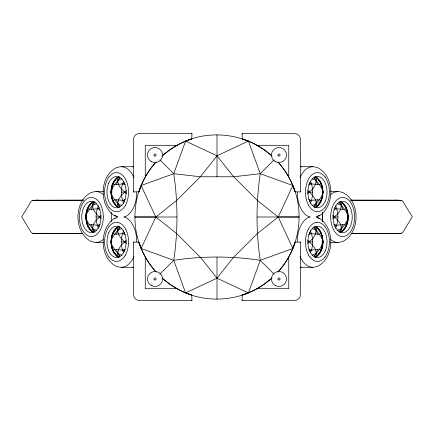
<?xml version="1.0" encoding="UTF-8"?>
<svg xmlns="http://www.w3.org/2000/svg" width="434" height="434" viewBox="0 0 434 434"><rect width="100%" height="100%" fill="white"/><g stroke="black" fill="none" stroke-linecap="round" stroke-linejoin="round"><path stroke-width="0.65" d="M85.851 216.49L86.507 211.022L87.646 208.765L89.399 209.34L91.341 209.334L92.692 205.353L95.024 201.848L89.399 209.34L86.654 213.832C86.458 220.309 86.512 230.139 94.015 232.347L91.428 230.796L89.328 228.062L88.585 228.062C84.098 219.843 84.386 205.727 94.015 201.653L91.428 203.204L89.328 205.938L88.585 205.938L85.563 217C87.006 222.995 91.97 227.036 95.024 232.152L92.692 228.658L91.341 224.666L89.399 224.66L87.646 225.235L86.507 222.978L85.851 217.51M98.382 228.344C95.339 220.456 95.339 213.544 98.382 205.656M116.198 255.653L116.632 255.653L114.538 252.913L113.789 252.913C110.117 246.024 110.117 237.691 113.789 230.796L114.538 230.796L116.632 228.056L119.225 226.51C108.901 229.602 109.026 253.532 118.894 257.205M116.198 178.347L116.632 178.347L114.538 181.087L113.789 181.087C111.18 189.153 109.335 203.779 119.225 207.49L116.632 205.944L114.538 203.204L113.789 203.204C109.33 194.931 109.623 181.423 118.894 176.795M123.462 252.577C120.354 245.34 120.798 237.756 123.592 230.508M123.592 203.492C120.798 196.244 120.354 188.66 123.462 181.423M272.075 277.836C249.355 299.042 214.179 304.977 185.6 292.923L173.752 260.297C178.032 231.626 178.032 202.374 173.752 173.703L185.6 141.077C214.179 129.023 249.355 134.958 272.075 156.164M156.224 272.14C149.773 265.282 144.858 257.096 141.11 248.481L155.806 217.033L176.779 200.313L200.356 176.763L217 155.817L248.4 141.077L260.243 173.703C255.968 202.374 255.968 231.626 260.243 260.297L248.4 292.923L217 278.183L200.356 257.237L176.779 233.687L155.806 217.033L141.11 185.519C144.858 176.904 149.773 168.718 156.224 161.86M310.408 230.508C313.202 237.756 313.646 245.34 310.538 252.577M310.538 181.423C313.646 188.66 313.202 196.244 310.408 203.492M317.802 255.653L317.368 255.653L319.462 252.913L320.211 252.913C322.82 244.847 324.665 230.221 314.775 226.51L317.368 228.056L319.462 230.796L320.211 230.796C324.67 239.069 324.377 252.577 315.106 257.205M317.802 178.347L317.368 178.347L319.462 181.087L320.211 181.087C323.883 187.976 323.883 196.309 320.211 203.204L319.462 203.204L317.368 205.944L314.775 207.49C325.099 204.398 324.974 180.468 315.106 176.795M335.618 205.656C338.661 213.544 338.661 220.456 335.618 228.344M348.149 217.51L347.493 222.978L346.354 225.235L344.601 224.66L342.659 224.666L341.308 228.647L338.976 232.152L344.601 224.66L347.346 220.168C347.542 213.691 347.488 203.861 339.985 201.653L342.572 203.204L344.672 205.938L345.415 205.938C349.902 214.157 349.614 228.273 339.985 232.347L342.572 230.796L344.672 228.062L345.415 228.062L348.437 217C346.994 211.005 342.03 206.964 338.976 201.848L341.308 205.342L342.659 209.334L344.601 209.34L346.354 208.765L347.493 211.022L348.149 216.49M191.779 138.896L191.958 133.596L138.142 133.71A5.631 5.631 0 0 0 133.705 138.142L133.596 191.958L138.896 191.779A82.075 82.075 0 0 1 145.254 177.143L145.254 145.303L177.056 145.303A82.075 82.075 0 0 1 191.779 138.896L185.443 141.234M256.944 288.697L288.746 288.697L288.746 256.857A82.075 82.075 0 0 0 295.104 242.221L300.404 242.042L300.29 295.858A5.631 5.631 0 0 1 295.858 300.295L242.042 300.404L242.221 295.104A82.075 82.075 0 0 0 256.944 288.697L264.138 284.189L270.881 278.91M128.464 243.772L128.464 239.937A19.671 12.038 90 0 0 125.8 229.445M305.536 239.937L305.536 243.772A19.671 12.038 -90 0 0 308.585 254.991M111.055 191.638L111.717 186.164L112.856 183.907L116.898 177.69L119.225 176.795M111.055 241.347L111.717 235.874L116.898 227.4L117.641 227.4M316.359 206.6L317.102 206.6L322.283 198.126L322.945 192.653M314.775 257.205L317.102 256.31L321.144 250.093L322.283 247.836L322.945 242.362M92.437 231.452L91.688 231.452L92.692 228.658L93.288 224.66L96.033 220.168L99.825 217L101.019 215.367M117.641 206.6L116.898 206.6L117.896 203.801L118.493 199.808L121.238 195.316L125.03 192.143L126.223 190.515M119.225 257.205L116.898 256.31L117.896 253.51L118.493 249.517L121.238 245.026L125.03 241.857L126.223 240.224M314.775 176.795L317.102 177.69L316.104 180.49L315.507 184.483L312.762 188.974L308.97 192.143L307.777 193.776M316.359 227.4L317.102 227.4L316.104 230.199L315.507 234.192L312.762 238.684L308.97 241.857L307.777 243.485M341.563 202.548L342.312 202.548L341.308 205.342L340.712 209.34L337.967 213.832L334.175 217L332.981 218.633M87.641 209.193L87.923 208.315L87.597 208.315M112.992 183.897L112.704 184.775L112.27 184.775M138.896 191.779L141.234 185.443M295.104 242.221L292.766 248.557M321.008 250.103L321.296 249.224L321.73 249.224M346.359 224.807L346.077 225.685L346.403 225.685M112.856 183.907L114.603 184.483L116.551 184.483L117.896 180.495L119.898 177.495C116.892 182.399 112.146 186.343 110.768 192.143C112.151 197.942 116.882 201.897 119.898 206.796L117.896 203.801L116.551 199.808L114.603 199.808L112.856 200.383L111.717 198.126L111.055 192.653M112.856 233.617L114.603 234.192L116.551 234.192L117.896 230.204L119.898 227.204C116.892 232.114 112.146 236.053 110.768 241.857C112.151 247.651 116.882 251.606 119.898 256.505L117.896 253.51L116.551 249.517L114.603 249.517L112.856 250.093L111.717 247.836L111.055 242.362M322.945 191.638L322.283 186.164L321.144 183.907L319.397 184.483L317.449 184.483L316.104 180.495L314.102 177.495C317.108 182.399 321.854 186.343 323.232 192.143C321.849 197.942 317.118 201.897 314.102 206.796L316.104 203.801L317.449 199.808L319.397 199.808L321.144 200.383M322.945 241.347L322.283 235.874L321.144 233.617L319.397 234.192L317.449 234.192L316.104 230.204L314.102 227.204C317.108 232.114 321.854 236.053 323.232 241.857C321.849 247.651 317.118 251.606 314.102 256.505L316.104 253.51L317.449 249.517L319.397 249.517L321.144 250.093M161.925 277.836C168.793 284.281 176.985 289.185 185.6 292.923L217 278.183L233.638 257.237L257.221 233.687L278.194 217.033L292.885 185.519C289.136 176.904 284.227 168.718 277.771 161.86M113.54 182.633L112.807 183.457M113.54 232.347L112.807 233.166M320.46 201.653L321.193 200.833M320.46 251.367L321.193 250.543M133.596 191.958L133.878 191.41M300.122 242.59L300.404 242.042M145.536 176.654L146.665 174.701A82.075 82.075 0 0 1 151.428 167.638L152.833 165.837M288.464 257.346L287.335 259.299A82.075 82.075 0 0 1 282.572 266.362L281.167 268.163M87.646 208.765L91.688 202.548L92.437 202.548M341.563 231.452L342.312 231.452L346.354 225.235M153.186 165.387L155.025 163.195M278.975 270.805L280.814 268.613M277.771 272.14C299.053 249.404 304.994 214.141 292.885 185.519L260.243 173.703L233.638 176.763L200.356 176.763L173.752 173.703L141.11 185.519C132.847 205.456 132.847 228.544 141.11 248.481L173.752 260.297C202.385 255.962 231.61 255.962 260.243 260.297L292.885 248.481L278.194 216.967L299.156 217L257.226 217M159.891 274.169L173.752 260.297M260.243 173.703L274.104 159.831M161.925 156.164C168.793 149.719 176.985 144.815 185.6 141.077L217 155.817L233.638 176.763L257.221 200.313L278.194 217.033M163.119 155.09L169.862 149.811L177.056 145.303M155.806 217.033L134.838 217L176.768 217M116.551 184.483L122.947 183.907L124.596 182.85M91.341 209.334L97.737 208.765L99.386 207.702M116.551 234.192L122.947 233.617L124.596 232.559M309.404 201.441L311.053 200.383L317.449 199.808M334.614 226.298L336.263 225.235L342.659 224.666M309.404 251.15L311.053 250.093L317.449 249.517M115.043 217.922C98.887 227.931 99.104 257.796 116.502 266.395M318.957 216.078C335.113 206.069 334.896 176.204 317.498 167.605M191.41 133.878L191.958 133.596M242.042 300.404L242.59 300.122M126.223 193.776C122.8 189.821 117.576 186.479 117.907 180.49L121.932 178.71M101.019 218.633C97.59 214.678 92.371 211.336 92.697 205.342L96.728 203.562M126.223 243.485C122.8 239.53 117.576 236.188 117.907 230.199L121.932 228.42M312.068 205.58L316.093 203.801C316.424 197.812 311.2 194.47 307.777 190.515M337.272 230.438L341.303 228.658C341.629 222.664 336.41 219.322 332.981 215.367M312.068 255.29L316.093 253.51C316.424 247.521 311.2 244.179 307.777 240.224M116.502 167.605C99.104 176.204 98.887 206.069 115.043 216.078M91.292 192.463C73.509 201.164 73.509 232.836 91.292 241.537M342.708 241.537C360.491 232.836 360.491 201.164 342.708 192.463M317.498 266.395C334.896 257.796 335.113 227.931 318.957 217.922M248.557 292.766L242.221 295.104M116.551 199.808L122.947 200.383L125.296 199.564M91.341 224.666L97.737 225.235L100.091 224.416M308.704 184.727L311.053 183.907L317.449 184.483M116.551 249.517L122.947 250.093L125.296 249.273M333.909 209.584L336.263 208.765L342.659 209.334M308.704 234.436L311.053 233.617L317.449 234.192M83.252 200.134L32.805 200.286L31.281 201.148L21.7 216.826L31.275 232.505L32.805 233.367L82.493 233.508M351.507 233.508L401.195 233.367L402.725 232.505L412.3 216.826L402.719 201.148L401.195 200.286L350.748 200.134M394.924 200.296L397.398 200.199L396.736 200.193M32.805 233.367L41.49 233.28M394.511 200.302L401.195 200.286M42.011 233.27L36.961 233.459L38.349 233.465M351.399 233.389L401.195 233.367M83.138 200.258L32.805 200.286M351.318 233.373L351.361 233.373A2.935 2.165 -90 0 0 351.952 233.253M37.264 200.193L36.602 200.199L39.076 200.296M83.095 200.123L82.682 200.128A2.935 2.165 90 0 0 82.048 200.248M397.034 200.21L350.862 200.258M395.651 233.465L397.039 233.459L391.989 233.27M37.259 233.449L82.601 233.389M242.042 133.596L295.858 133.71A5.631 5.631 0 0 1 300.295 138.142L300.404 191.958L295.104 191.779A82.075 82.075 0 0 0 288.746 177.143L288.746 145.303L256.944 145.303A82.075 82.075 0 0 0 242.221 138.896L242.042 133.596L242.59 133.878M121.189 166.716L134.003 166.716A25.432 15.559 -90 0 0 132.609 166.819M312.811 166.716L299.997 166.716A25.432 15.559 -90 0 1 301.391 166.819M117.934 177.17L118.368 177.17M315.632 177.17L316.066 177.17M115.444 179.139L115.775 179.139M318.225 179.139L318.556 179.139M114.641 180.056L115.07 180.056M318.93 180.056L319.359 180.056M113.312 182.226L113.746 182.226M320.254 182.226L320.688 182.226M321.193 183.457L320.46 182.633M321.73 184.775L321.296 184.775L321.008 183.897M111.717 186.164L112.46 186.164M321.54 186.164L322.283 186.164M111.554 187.613L111.988 187.613M322.012 187.613L322.446 187.613M111.375 189.099L111.706 189.099M322.294 189.099L322.625 189.099M95.985 191.568L103.672 191.568M330.328 191.568L338.015 191.568M110.768 192.143L111.863 192.143M121.238 192.143L126.31 192.143M307.69 192.143L312.762 192.143M322.136 192.143L323.232 192.143M111.375 195.191L111.706 195.191M322.294 195.191L322.625 195.191M111.554 196.678L111.988 196.678M322.012 196.678L322.446 196.678M111.717 198.126L112.46 198.126M321.54 198.126L322.283 198.126M112.27 199.515L112.704 199.515M321.296 199.515L321.73 199.515M112.807 200.833L113.54 201.653M92.724 202.027L93.158 202.027M113.312 202.065L113.746 202.065M320.254 202.065L320.688 202.065M340.842 202.027L341.276 202.027M90.994 203.204L91.428 203.204M342.572 203.204L343.006 203.204M90.239 203.991L90.565 203.991M343.435 203.991L343.761 203.991M114.641 204.235L115.07 204.235M318.93 204.235L319.359 204.235M89.431 204.908L89.865 204.908M344.135 204.908L344.569 204.908M115.444 205.152L115.775 205.152M318.225 205.152L318.556 205.152M116.198 205.944L116.632 205.944M317.368 205.944L317.802 205.944M88.107 207.078L88.536 207.078M345.464 207.078L345.893 207.078M117.934 207.116L118.368 207.116M315.632 207.116L316.066 207.116M346.403 208.315L346.077 208.315L346.359 209.193M87.066 209.633L87.494 209.633M346.506 209.633L346.934 209.633M86.507 211.022L87.256 211.022M346.744 211.022L347.493 211.022M86.344 212.465L86.778 212.465M347.222 212.465L347.656 212.465M86.171 213.957L86.496 213.957M347.504 213.957L347.829 213.957M85.563 217L86.654 217M96.033 217L101.1 217M332.9 217L337.967 217M347.346 217L348.437 217M86.171 220.043L86.496 220.043M347.504 220.043L347.829 220.043M86.344 221.535L86.778 221.535M347.222 221.535L347.656 221.535M86.507 222.978L87.256 222.978M346.744 222.978L347.493 222.978M87.066 224.367L87.494 224.367M346.506 224.367L346.934 224.367M87.597 225.685L87.923 225.685L87.641 224.807M117.934 226.884L118.368 226.884M315.632 226.884L316.066 226.884M88.107 226.922L88.536 226.922M345.464 226.922L345.893 226.922M116.198 228.056L116.632 228.056M317.368 228.056L317.802 228.056M115.444 228.848L115.775 228.848M318.225 228.848L318.556 228.848M89.431 229.092L89.865 229.092M344.135 229.092L344.569 229.092M114.641 229.765L115.07 229.765M318.93 229.765L319.359 229.765M90.239 230.009L90.565 230.009M343.435 230.009L343.761 230.009M90.994 230.796L91.428 230.796M342.572 230.796L343.006 230.796M113.312 231.935L113.746 231.935M320.254 231.935L320.688 231.935M92.724 231.973L93.158 231.973M340.842 231.973L341.276 231.973M321.193 233.166L320.46 232.347M112.27 234.485L112.704 234.485M321.296 234.485L321.73 234.485M111.717 235.874L112.46 235.874M321.54 235.874L322.283 235.874M111.554 237.322L111.988 237.322M322.012 237.322L322.446 237.322M111.375 238.808L111.706 238.808M322.294 238.808L322.625 238.808M110.768 241.857L111.863 241.857M121.238 241.857L126.31 241.857M307.69 241.857L312.762 241.857M322.136 241.857L323.232 241.857M95.985 242.432L103.672 242.432M330.328 242.432L338.015 242.432M111.375 244.901L111.706 244.901M322.294 244.901L322.625 244.901M111.554 246.387L111.988 246.387M322.012 246.387L322.446 246.387M111.717 247.836L112.46 247.836M321.54 247.836L322.283 247.836M112.27 249.224L112.704 249.224L112.992 250.103M112.807 250.543L113.54 251.367M113.312 251.774L113.746 251.774M320.254 251.774L320.688 251.774M114.641 253.944L115.07 253.944M318.93 253.944L319.359 253.944M115.444 254.861L115.775 254.861M318.225 254.861L318.556 254.861M117.934 256.83L118.368 256.83M315.632 256.83L316.066 256.83M121.189 267.284L134.003 267.284A25.432 15.559 -90 0 1 132.609 267.181M312.811 267.284L299.997 267.284A25.432 15.559 -90 0 0 301.391 267.181M177.056 288.697L145.254 288.697L145.254 256.857A82.075 82.075 0 0 1 138.896 242.221L133.596 242.042L133.71 295.858A5.631 5.631 0 0 0 138.142 300.295L191.958 300.404L191.779 295.104A82.075 82.075 0 0 1 177.056 288.697L169.862 284.189L163.119 278.91M350.954 200.123L351.361 200.128A2.935 2.165 -90 0 1 351.952 200.248M82.639 233.373L82.682 233.373A2.935 2.165 90 0 1 82.048 233.253M36.966 200.21L39.489 200.302M392.51 233.28L396.741 233.449M242.221 138.896L248.557 141.234M191.779 295.104L185.443 292.766M308.704 199.564L311.053 200.383M333.909 224.416L336.263 225.235M122.947 183.907L125.296 184.727M308.704 249.273L311.053 250.093M97.737 208.765L100.091 209.584M122.947 233.617L125.296 234.436M312.068 178.71L316.093 180.49M337.272 203.562L341.303 205.342M312.068 228.42L316.093 230.199M117.907 203.801L121.932 205.58M92.697 228.658L96.728 230.438M117.907 253.51L121.932 255.29M191.41 300.122L191.958 300.404M256.944 145.303L264.138 149.811L270.881 155.09M309.404 182.85L311.053 183.907M334.614 207.702L336.263 208.765M309.404 232.559L311.053 233.617M122.947 200.383L124.596 201.441M97.737 225.235L99.386 226.298M122.947 250.093L124.596 251.15M159.891 159.831L173.752 173.703M260.243 260.297L274.104 274.169M278.975 163.195L280.814 165.387M153.186 268.613L155.025 270.805M281.167 165.837L282.572 167.638A82.075 82.075 0 0 1 287.335 174.701L288.464 176.654M152.833 268.163L151.428 266.362A82.075 82.075 0 0 1 146.665 259.299L145.536 257.346M342.312 202.548L346.354 208.765M317.102 177.69L321.144 183.907M317.102 227.4L321.144 233.617M112.856 200.383L116.898 206.6M112.856 250.093L116.898 256.31M87.646 225.235L91.688 231.452M300.122 191.41L300.404 191.958M133.596 242.042L133.878 242.59M292.766 185.443L295.104 191.779M141.234 248.557L138.896 242.221M341.308 228.658L342.312 231.452M316.104 203.801L317.102 206.6M316.104 253.51L317.102 256.31M116.898 177.69L117.896 180.49M116.898 227.4L117.896 230.199M91.688 202.548L92.692 205.342M217 134.838L217 176.768M217 257.232L217 299.162M91.704 192.55A25.432 15.559 -90 0 1 103.129 194.41M111.278 212.313A25.432 15.559 -90 0 1 111.278 221.687M103.129 239.59A25.432 15.559 -90 0 1 91.704 241.45M124.021 216.848A25.432 15.559 -90 0 1 136.753 241.857M133.992 256.315A25.432 15.559 -90 0 1 116.909 266.302M114.847 218.638A25.432 15.559 -90 0 1 117.902 217A25.432 15.559 -90 0 1 114.847 215.362M116.236 179.047A15.651 9.575 -90 0 1 117.077 178.244M116.909 216.593A25.432 15.559 90 0 1 115.466 215.79M116.909 167.698A25.432 15.559 90 0 1 133.992 177.685M136.753 192.143A25.432 15.559 90 0 1 124.021 217.152M125.415 205.282A19.671 12.038 -90 0 0 128.459 194.058L128.464 190.228A19.671 12.038 90 0 0 125.8 179.736A18.841 11.528 -90 0 0 124.591 177.647A19.823 12.13 -90 0 0 117.722 172.683A18.76 11.479 -90 0 0 115.379 172.667A19.872 12.157 90 0 0 108.956 177.029M125.421 205.287A18.841 11.528 90 0 1 124.146 207.268A19.877 12.163 -90 0 1 117.722 211.613A18.76 11.479 90 0 1 115.379 211.618A19.872 12.157 -90 0 1 108.956 207.262M108.95 207.268A18.76 11.479 -90 0 1 107.296 204.56A19.866 12.152 -90 0 1 104.637 194.058A18.792 11.496 -90 0 1 104.632 190.233A19.866 12.152 -90 0 1 107.301 179.73A18.76 11.479 90 0 1 108.95 177.018M91.867 230.899A15.651 9.575 -90 0 1 90.229 229.147M90.229 204.853A15.651 9.575 -90 0 1 91.867 203.101M117.077 255.756A15.651 9.575 90 0 1 116.236 254.953M128.459 243.854A19.671 12.038 90 0 1 125.415 255.078M125.421 255.002A18.841 11.528 -90 0 1 124.146 256.977M124.146 256.971A19.877 12.163 90 0 1 117.722 261.322A18.76 11.479 90 0 1 115.379 261.333A19.872 12.157 90 0 1 108.956 256.971M108.95 256.982A18.76 11.479 -90 0 1 107.296 254.275A19.866 12.152 90 0 1 104.637 243.767A18.792 11.496 90 0 1 104.632 239.942A19.866 12.152 90 0 1 107.301 229.44A18.76 11.479 -90 0 1 108.95 226.732M108.956 226.738A19.872 12.157 -90 0 1 115.379 222.387A18.76 11.479 90 0 1 117.722 222.382M117.722 222.392A19.823 12.13 -90 0 1 124.591 227.362A18.841 11.528 -90 0 1 125.806 229.44M317.764 254.953A15.651 9.575 -90 0 1 316.923 255.756M317.091 217.407A25.432 15.559 -90 0 1 318.534 218.21M317.091 266.302A25.432 15.559 -90 0 1 300.008 256.315M297.247 241.857A25.432 15.559 -90 0 1 309.979 216.848M305.541 239.856A19.671 12.038 -90 0 1 308.2 229.364M309.854 256.977A18.841 11.528 90 0 1 308.579 255.002M309.854 256.971A19.877 12.163 -90 0 0 316.277 261.322A18.76 11.479 -90 0 0 318.621 261.333A19.872 12.157 -90 0 0 325.044 256.971M325.05 256.982A18.76 11.479 90 0 0 326.704 254.275A19.866 12.152 -90 0 0 329.363 243.767A18.792 11.496 -90 0 0 329.368 239.942A19.866 12.152 -90 0 0 326.699 229.44A18.76 11.479 90 0 0 325.05 226.732M325.044 226.738A19.872 12.157 90 0 0 318.621 222.387A18.76 11.479 -90 0 0 316.277 222.382M316.277 222.392A19.823 12.13 90 0 0 309.409 227.362A18.841 11.528 90 0 0 308.194 229.44M342.133 203.101A15.651 9.575 90 0 1 343.771 204.853M343.771 229.147A15.651 9.575 90 0 1 342.133 230.899M330.871 194.41A25.432 15.559 -90 0 1 342.296 192.55M342.296 241.45A25.432 15.559 -90 0 1 330.871 239.59M322.717 221.628A25.432 15.559 -90 0 1 322.717 212.372M322.722 221.687A25.432 15.559 90 0 1 322.722 212.313M316.923 178.244A15.651 9.575 90 0 1 317.764 179.047M300.008 177.685A25.432 15.559 -90 0 1 317.091 167.698M318.534 215.79A25.432 15.559 -90 0 1 317.091 216.593M309.979 217.152A25.432 15.559 -90 0 1 297.247 192.143M308.585 205.282A19.671 12.038 90 0 1 305.541 194.058L305.536 190.228A19.671 12.038 -90 0 1 308.2 179.736A18.841 11.528 90 0 1 309.409 177.647A19.823 12.13 90 0 1 316.277 172.683A18.76 11.479 90 0 1 318.621 172.667A19.872 12.157 -90 0 1 325.044 177.029M308.579 205.287A18.841 11.528 -90 0 0 309.854 207.268A19.877 12.163 90 0 0 316.277 211.613A18.76 11.479 -90 0 0 318.621 211.618A19.872 12.157 90 0 0 325.044 207.262M325.05 207.268A18.76 11.479 90 0 0 326.704 204.56A19.866 12.152 90 0 0 329.363 194.058A18.792 11.496 -90 0 0 329.368 190.233A19.866 12.152 90 0 0 326.699 179.73A18.76 11.479 -90 0 0 325.05 177.018M319.153 218.638A25.432 15.559 90 0 0 316.098 217A25.432 15.559 90 0 0 319.153 215.362M103.314 217L103.254 218.915A19.671 12.038 -90 0 1 100.211 230.139A18.841 11.528 -90 0 1 98.941 232.125A19.877 12.163 90 0 1 92.513 236.47A18.76 11.479 90 0 1 90.174 236.476A19.872 12.157 -90 0 1 83.746 232.119A18.76 11.479 -90 0 1 82.086 229.418A19.866 12.152 -90 0 1 79.433 218.915A18.792 11.496 -90 0 1 79.427 215.085A19.866 12.152 90 0 1 82.091 204.588A18.76 11.479 -90 0 1 83.746 201.875A19.872 12.157 -90 0 1 90.174 197.53A18.76 11.479 90 0 1 92.513 197.524A19.823 12.13 90 0 1 99.381 202.504A18.841 11.528 90 0 1 100.596 204.582A19.671 12.038 90 0 1 103.249 215.085L103.314 217M330.703 216.04L330.746 218.915A19.671 12.038 90 0 0 333.789 230.139A18.841 11.528 90 0 0 335.059 232.125A19.877 12.163 -90 0 0 341.487 236.47A18.76 11.479 -90 0 0 343.826 236.476A19.872 12.157 90 0 0 350.254 232.119A18.76 11.479 90 0 0 351.914 229.418A19.866 12.152 90 0 0 354.567 218.915A18.792 11.496 -90 0 0 354.573 215.085A19.866 12.152 -90 0 0 351.909 204.588A18.76 11.479 90 0 0 350.254 201.875A19.872 12.157 90 0 0 343.826 197.53A18.76 11.479 -90 0 0 341.487 197.524A19.823 12.13 -90 0 0 334.619 202.504A18.841 11.528 -90 0 0 333.404 204.582A19.671 12.038 -90 0 0 330.751 215.085L330.703 216.04M108.722 183.132A15.651 9.575 90 0 0 115.688 207.729A15.651 9.575 90 0 0 125.236 185.568A15.651 9.575 90 0 0 108.722 183.132M99.169 226.011A15.651 9.575 -90 0 0 92.203 201.414A15.651 9.575 -90 0 0 82.655 223.575A15.651 9.575 -90 0 0 99.169 226.011M108.722 232.846A15.651 9.575 90 0 0 115.688 257.443A15.651 9.575 90 0 0 125.236 235.282A15.651 9.575 90 0 0 108.722 232.846M325.278 250.868A15.651 9.575 -90 0 0 318.312 226.271A15.651 9.575 -90 0 0 308.764 248.432A15.651 9.575 -90 0 0 325.278 250.868M334.364 209.177A15.651 9.575 90 0 0 342.659 232.651A15.651 9.575 90 0 0 350.949 209.177A15.651 9.575 90 0 0 334.364 209.177M325.278 201.154A15.651 9.575 -90 0 0 318.312 176.557A15.651 9.575 -90 0 0 308.764 198.718A15.651 9.575 -90 0 0 325.278 201.154M151.26 285.496A7.53 7.53 0 0 0 162.56 278.975A7.53 7.53 0 0 0 151.26 272.449A7.53 7.53 0 0 0 151.26 285.496M154.488 279.903A1.074 1.074 0 0 0 156.104 278.975A1.074 1.074 0 0 0 154.488 278.042A1.074 1.074 0 0 0 154.488 279.903M275.205 285.496A7.53 7.53 0 0 0 286.505 278.975A7.53 7.53 0 0 0 275.205 272.449A7.53 7.53 0 0 0 275.205 285.496M278.433 279.903A1.074 1.074 0 0 0 280.049 278.975A1.074 1.074 0 0 0 278.433 278.042A1.074 1.074 0 0 0 278.433 279.903M275.205 161.551A7.53 7.53 0 0 0 286.505 155.025A7.53 7.53 0 0 0 275.205 148.504A7.53 7.53 0 0 0 275.205 161.551M278.389 155.931A1.074 1.074 0 0 0 280.049 155.079A1.074 1.074 0 0 0 278.482 154.07A1.074 1.074 0 0 0 278.389 155.931M151.26 161.551A7.53 7.53 0 0 0 162.56 155.025A7.53 7.53 0 0 0 151.26 148.504A7.53 7.53 0 0 0 151.26 161.551M154.444 155.931A1.074 1.074 0 0 0 156.104 155.079A1.074 1.074 0 0 0 154.537 154.07A1.074 1.074 0 0 0 154.444 155.931"/></g></svg>
